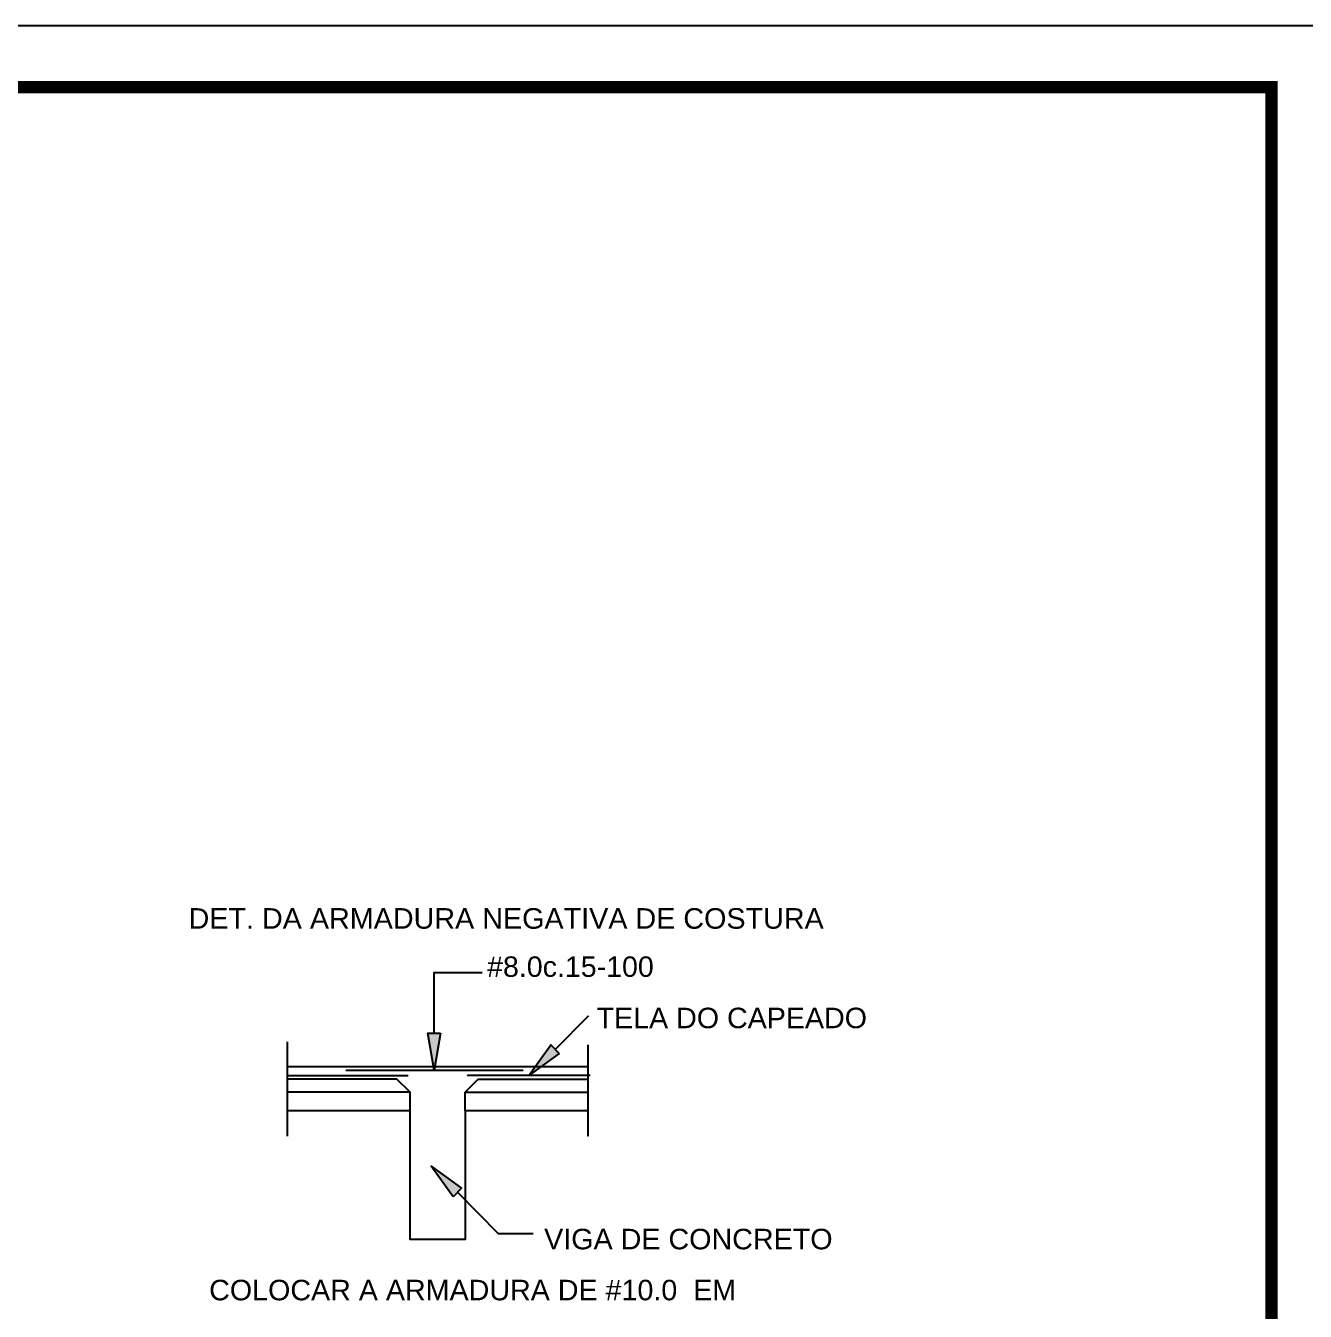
# Model space of a CAD drawing. Header units: millimetres. Extents: x 2317 to 2736, y 1295 to 1343.
# Drawn here: x 2364.46 to 2374.85, y 1330.86 to 1341.3 of the extents above; entities that cross this region are included whole.
import ezdxf

# ---------------------------------------------------------------- set-up
doc = ezdxf.new("R2010")
doc.units = ezdxf.units.MM
doc.styles.add('Arial$001', font='arial.ttf', dxfattribs={"height": 1.563588})

msp = doc.modelspace()

# ---------------------------------------------------------------- hatches: boundary and pattern name
at = {"true_color": 0x000007}
for points in [[(2367.826, 1333.122), (2367.775, 1332.822), (2367.724, 1333.122)], [(2368.791, 1332.956), (2368.545, 1332.778), (2368.723, 1333.028)], [(2367.928, 1331.793), (2367.75, 1332.042), (2367.996, 1331.864)]]:
    msp.add_hatch(color=7, dxfattribs=at).paths.add_polyline_path(points)

# ---------------------------------------------------------------- linework, layer by layer
msp.add_lwpolyline([(2316.873, 1299.254), (2375.073, 1299.254), (2375.073, 1341.304), (2316.873, 1341.304)], close=True)
at = {"const_width": 0.1}
msp.add_lwpolyline([(2317.373, 1299.754), (2374.573, 1299.754), (2374.573, 1340.804), (2317.373, 1340.804)], close=True, dxfattribs=at)
at = {"color": 7, "linetype": 'Continuous', "lineweight": -2, "true_color": 0x000007}
for points in [[(2367.775, 1333.122), (2367.775, 1333.615), (2368.164, 1333.615)], [(2368.759, 1332.992), (2369.027, 1333.262), (2369.027, 1333.262)], [(2366.584, 1332.286), (2366.584, 1333.05), (2366.584, 1333.05)], [(2369.023, 1333.026), (2369.023, 1332.288), (2369.023, 1332.288)], [(2366.584, 1332.85), (2369.023, 1332.85), (2369.023, 1332.85)], [(2366.584, 1332.778), (2367.56, 1332.778), (2367.56, 1332.778)], [(2367.057, 1332.822), (2368.495, 1332.822), (2368.495, 1332.822)], [(2369.043, 1332.778), (2368.047, 1332.778), (2368.047, 1332.778)], [(2367.58, 1332.492), (2367.58, 1332.642), (2367.473, 1332.749), (2366.584, 1332.749)], [(2368.027, 1332.492), (2368.027, 1332.642), (2368.133, 1332.749), (2369.023, 1332.749)], [(2367.58, 1332.642), (2366.584, 1332.642), (2366.584, 1332.642)], [(2368.027, 1332.642), (2369.023, 1332.642), (2369.023, 1332.642)], [(2369.023, 1332.492), (2368.027, 1332.492), (2368.027, 1331.445), (2367.58, 1331.445), (2367.58, 1332.492), (2366.584, 1332.492)], [(2367.964, 1331.829), (2368.296, 1331.495), (2368.578, 1331.495)]]:
    msp.add_lwpolyline(points, dxfattribs=at)
for points in [[(2367.826, 1333.122), (2367.775, 1332.822), (2367.724, 1333.122)], [(2368.791, 1332.956), (2368.545, 1332.778), (2368.723, 1333.028)], [(2367.928, 1331.793), (2367.75, 1332.042), (2367.996, 1331.864)]]:
    msp.add_lwpolyline(points, close=True, dxfattribs=at)

# ---------------------------------------------------------------- texts
at = {"color": 7, "true_color": 0x000007, "style": 'Arial$001'}
for s, height, p in [('DET. DA ARMADURA NEGATIVA DE COSTURA', 0.16697, (2365.781, 1333.97)), ('#8.0c.15-100', 0.16594, (2368.205, 1333.579)), ('TELA DO CAPEADO', 0.16638, (2369.094, 1333.162)), ('VIGA DE CONCRETO', 0.16674, (2368.668, 1331.366)), ('COLOCAR A ARMADURA DE #10.0  EM', 0.16656, (2365.948, 1330.952))]:
    msp.add_text(s, height=height, dxfattribs=at).set_placement(p)

doc.saveas('drawing.dxf')
